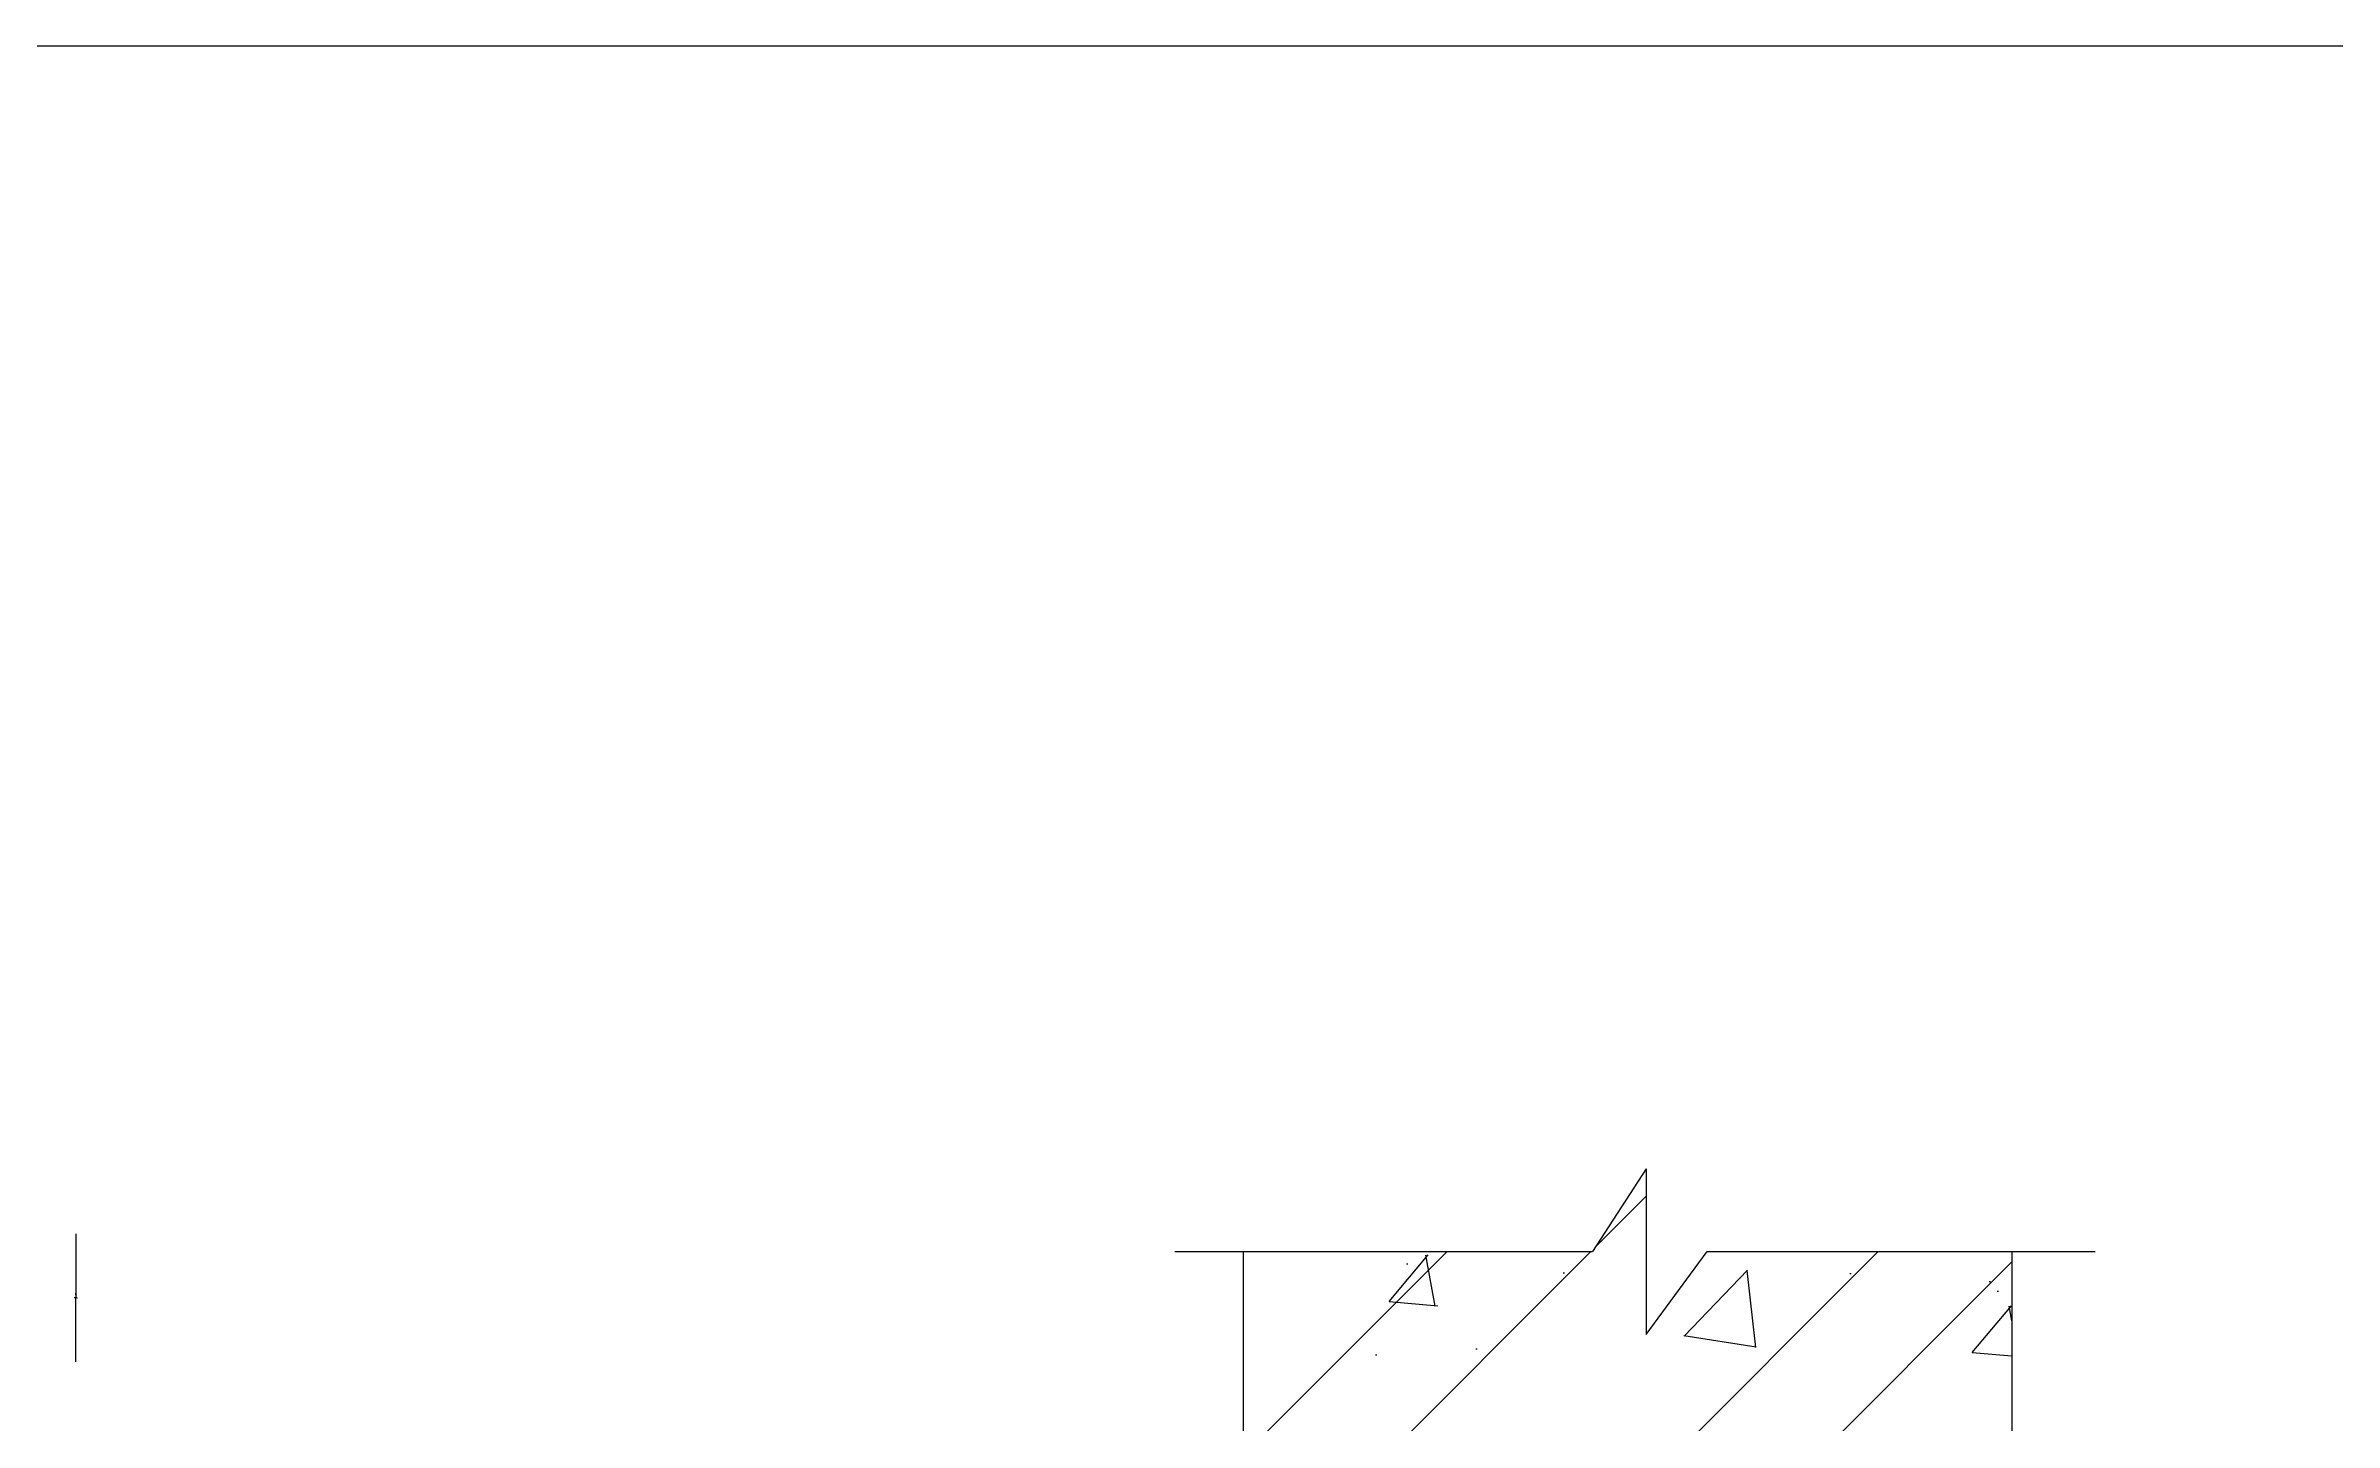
# Model space of a CAD drawing. Header units: metres. Extents: x 379991 to 382656, y 134594 to 136592.
# Drawn here: x 380804 to 381518, y 136162 to 136592 of the extents above; entities that cross this region are included whole.
import ezdxf

# ---------------------------------------------------------------- set-up
doc = ezdxf.new("R2010")
doc.units = ezdxf.units.M
for name, color, linetype in [('10', 8, 'Continuous'), ('3', 2, 'Continuous'), ('8', 7, 'Continuous'), ('FRAME', 5, 'Continuous')]:
    doc.layers.add(name, color=color, linetype=linetype)
doc.dimstyles.get("Standard").update_dxf_attribs({"dimtxt": 2.5, "dimasz": 2.5, "dimexe": 1.25, "dimexo": 0.625, "dimtad": 1, "dimcen": 2.5, "dimazin": 3, "dimtfac": 1, "dimtmove": 0, "dimatfit": 3})

# ---------------------------------------------------------------- blocks, each defined once
blk = doc.blocks.new('_CLOSEDFILLED')
at = {"color": 0, "linetype": 'BYBLOCK'}
blk.add_solid([(-1, 0.2), (0, 0), (-1, -0.2)], dxfattribs=at)
blk = doc.blocks.new('*D3')
for p, q in [((380812.99, 136220.64), (380812.99, 136200.64)), ((380812.74, 136200.64), (380812.49, 136200.64)), ((380812.99, 136180.64), (380812.99, 136200.64)), ((380812.99, 136200.64), (380812.99, 136200.64)), ((380813.24, 136200.64), (380813.49, 136200.64))]:
    blk.add_line(p, q)
at = {"layer": 'Defpoints'}
for p in [(380812.99, 136220.64), (380812.99, 136200.64), (380812.99, 136180.64)]:
    blk.add_point(p, dxfattribs=at)
at = {"layer": '8', "xscale": 0.25, "yscale": 0.25}
blk.add_blockref('_CLOSEDFILLED', (380812.99, 136200.64), dxfattribs=at)
at = {"layer": '8', "xscale": 0.25, "yscale": 0.25, "rotation": 180}
blk.add_blockref('_CLOSEDFILLED', (380812.99, 136200.64), dxfattribs=at)
at = {"layer": '8', "insert": (380812.99, 136201.765), "char_height": 1, "attachment_point": 5}
blk.add_mtext('0', dxfattribs=at)

msp = doc.modelspace()

# ---------------------------------------------------------------- hatches: boundary and pattern name
at = {"layer": '10'}
h = msp.add_hatch(dxfattribs=at)
h.set_pattern_fill('ANSI32', scale=10)
h.paths.add_polyline_path([(381177.73, 135819.54), (381198.1, 135819.54), (381198.1, 135844.01), (381199.6, 135849.24), (381201.1, 135844.01), (381201.1, 135819.54), (381300.77, 135819.54), (381300.77, 135844.01), (381302.27, 135849.24), (381303.77, 135844.01), (381303.77, 135819.54), (381396.38, 135819.54), (381396.38, 135844.01), (381397.88, 135849.24), (381399.38, 135844.01), (381399.38, 135819.54), (381417.73, 135819.54), (381417.73, 136215.05), (381322.58, 136215.05), (381303.55, 136189.18), (381303.55, 136240.93), (381286.73, 136215.05), (381177.73, 136215.05)])
h = msp.add_hatch(dxfattribs=at)
h.set_pattern_fill('AR-CONC')
h.paths.add_polyline_path([(381417.73, 136215.05), (381322.58, 136215.05), (381303.55, 136189.18), (381303.55, 136240.93), (381286.73, 136215.05), (381177.73, 136215.05), (381177.73, 135819.54), (381198.1, 135819.54), (381198.1, 135844.01), (381199.6, 135849.24), (381201.1, 135844.01), (381201.1, 135819.54), (381300.77, 135819.54), (381300.77, 135844.01), (381302.27, 135849.24), (381303.77, 135844.01), (381303.77, 135819.54), (381396.38, 135819.54), (381396.38, 135844.01), (381397.88, 135849.24), (381399.38, 135844.01), (381399.38, 135819.54), (381417.73, 135819.54)])

# ---------------------------------------------------------------- linework, layer by layer
for p, q in [((381303.55, 136240.93), (381286.73, 136215.05)), ((381303.55, 136240.93), (381303.55, 136189.18)), ((381156.25, 136215.05), (381286.73, 136215.05)), ((381303.55, 136189.18), (381322.58, 136215.05)), ((381322.58, 136215.05), (381443.74, 136215.05))]:
    msp.add_line(p, q, dxfattribs=at)
at = {"layer": '3'}
for p, q in [((381177.73, 135819.54), (381177.73, 136215.05)), ((381417.73, 136215.05), (381417.73, 135819.54))]:
    msp.add_line(p, q, dxfattribs=at)
at = {"layer": 'FRAME'}
msp.add_lwpolyline([(379991.33, 136591.79), (382504.83, 136591.79), (382504.83, 134594.42)], dxfattribs=at)

# ---------------------------------------------------------------- dimensions: what is measured, and where the dimension line sits
at = {"layer": '8'}
dim = msp.add_linear_dim(base=(380812.99, 136200.64), p1=(380812.99, 136220.64), p2=(380812.99, 136180.64), dimstyle='Standard', dxfattribs=at)
dim.commit()
dim.dimension.update_dxf_attribs({"geometry": '*D3', "text_midpoint": (380812.99, 136201.765)})

doc.saveas('drawing.dxf')
